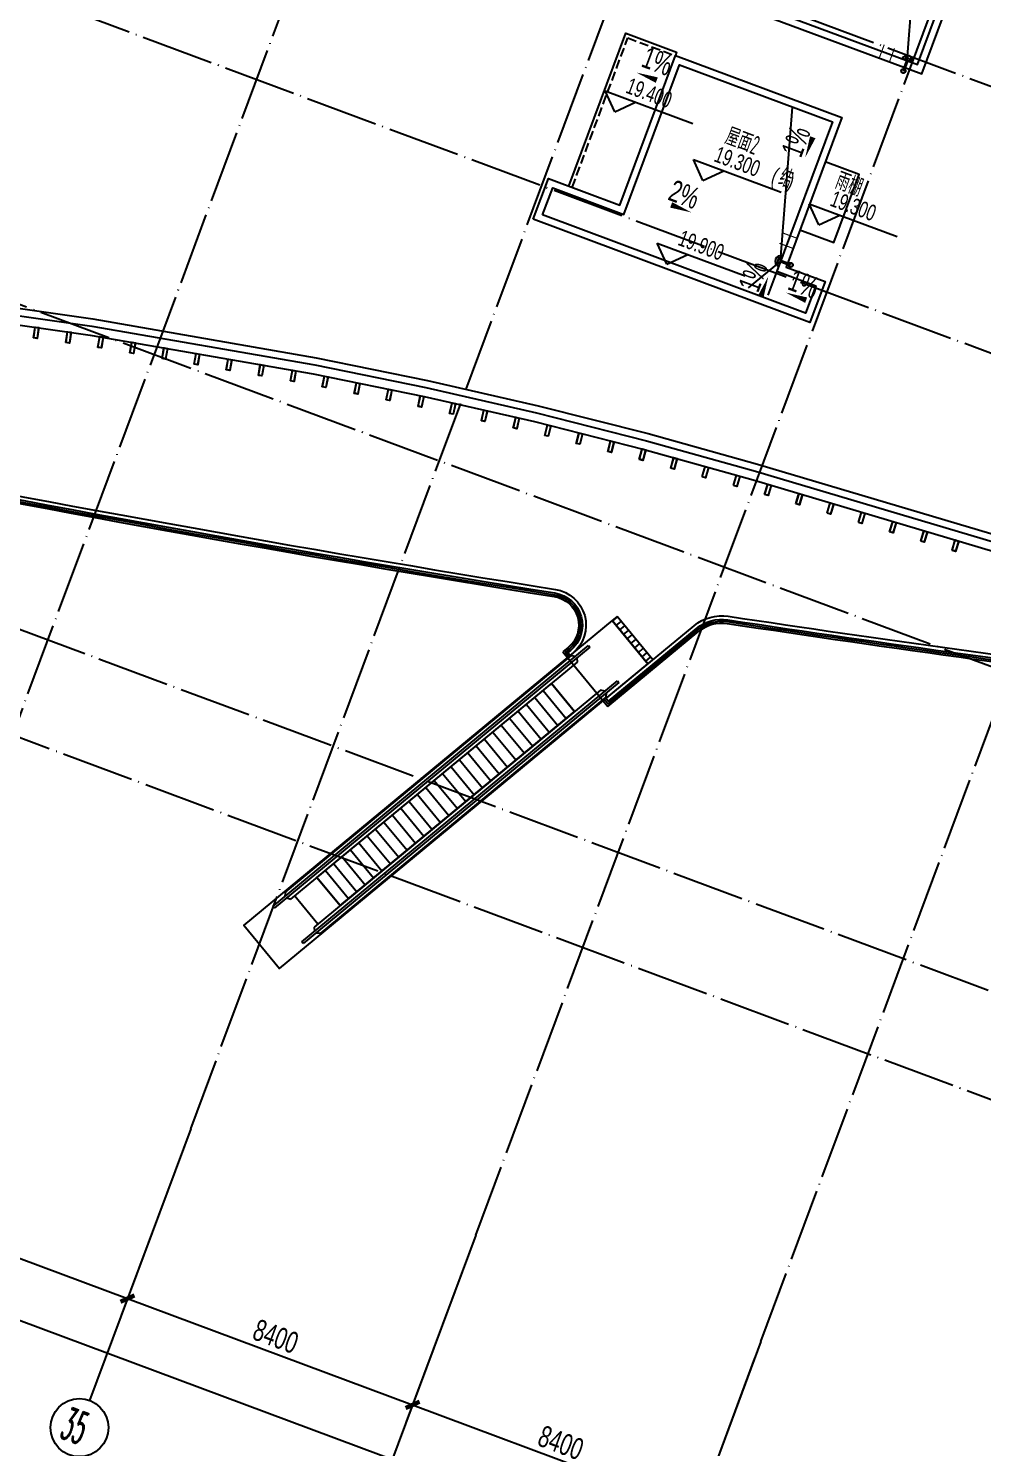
# Model space of a CAD drawing. Header units: millimetres. Extents: x 600121811 to 600690586, y 3472921280 to 3473279938.
# Drawn here: x 600485770 to 600512115, y 3473002563 to 3473041725 of the extents above; entities that cross this region are included whole.
import ezdxf
from ezdxf.enums import TextEntityAlignment as Align

# ---------------------------------------------------------------- set-up
doc = ezdxf.new("R2010")
doc.units = ezdxf.units.MM
doc.header["$LTSCALE"] = 1000
for name, pattern in [('AX-MALL-GIRD-200$0$DOTE', [2.4200000000000004, 2, -0.2, 0.02, -0.2]), ('AX-MALL-WALL-GJ$0$DASH', [0.35, 0.25, -0.1]), ('PX-MALL-PGJ-LG$0$CONTINOUS', [0]), ('PX-MALL-PGJ-LG$0$DASHDOT', [1, 0.5, -0.25, 0, -0.25])]:
    doc.linetypes.add(name, pattern=pattern)
doc.layers.get('0').update_dxf_attribs({"linetype": 'CONTINUOUS'})
for name, color, linetype in [('AX-MALL-DIM-PGJ$0$A-Anno-Dims', 3, 'CONTINUOUS'), ('AX-MALL-DIM-PGJ$0$A-Anno-Note', 241, 'CONTINUOUS'), ('AX-MALL-DIM-PGJ$0$A-Fixt', 81, 'CONTINUOUS'), ('AX-MALL-GIRD-200$0$A-Grid', 222, 'AX-MALL-GIRD-200$0$DOTE'), ('AX-MALL-GIRD-200$0$A-Grid-Iden', 11, 'CONTINUOUS'), ('AX-MALL-GJ-200$0$A-Anno-Note', 241, 'CONTINUOUS'), ('AX-MALL-WALL-GJ$0$A-Anno-Levl', 201, 'CONTINUOUS'), ('AX-MALL-WALL-GJ$0$A-Anno-Note', 241, 'CONTINUOUS'), ('AX-MALL-WALL-GJ$0$A-Detl-Patt', 8, 'CONTINUOUS'), ('AX-MALL-WALL-GJ$0$A-Detl-Thin', 131, 'CONTINUOUS'), ('AX-MALL-WALL-GJ$0$A-SEE', 254, 'CONTINUOUS'), ('AX-MALL-WALL-GJ$0$AE-METL-01', 43, 'CONTINUOUS'), ('AXIS_TEXT', 7, 'CONTINUOUS'), ('PX-MALL-PGJ-LG$0$P-Pipe-Risr', 7, 'CONTINUOUS'), ('PX-MALL-PGJ-LG$0$P-Pipe-Risr-Arch', 6, 'CONTINUOUS'), ('PX-MALL-PGJ-LG$0$P-Pipe-Risr-W100', 6, 'CONTINUOUS'), ('PX-MALL-PGJ-LG$0$P-Pipe-Risr-W50', 6, 'CONTINUOUS'), ('PX-MALL-PGJ-LG$0$P-Stom', 4, 'PX-MALL-PGJ-LG$0$DASHDOT'), ('PX-MALL-PGJ-LG$0$P-Stom-pipe', 4, 'PX-MALL-PGJ-LG$0$CONTINOUS'), ('PX-MALL-PGJ-LG$0$P-Stom-Strn', 120, 'CONTINUOUS'), ('PX-MALL-PGJ-LG$0$P-Stom-Strn-W100', 120, 'CONTINUOUS'), ('PX-MALL-PGJ-LG$0$P-Stom-Strn-W50', 120, 'CONTINUOUS'), ('PX-MALL-PGJ-LG$0$P-Stru', 40, 'CONTINUOUS')]:
    doc.layers.add(name, color=color, linetype=linetype)
doc.layers.add('AX-MALL-WALL-GJ$0$M-AUX-TO-ARCH', color=1, linetype='CONTINUOUS', plot=False)
doc.styles.add('AX-MALL-DIM-PGJ$0$_TCH_DIM', font='zy_en.shx', dxfattribs={"width": 0.7, "bigfont": 'zy_cn.shx'})
doc.styles.add('AX-MALL-GIRD-200$0$_TCH_AXIS', font='ROMAND.shx', dxfattribs={"width": 0.7, "height": 5, "bigfont": 'zy_cn.shx'})
doc.styles.add('AX-MALL-GIRD-200$0$_TCH_DIM_T3', font='zy_en.shx', dxfattribs={"width": 0.7, "bigfont": 'zy_cn.shx'})
doc.styles.add('AX-MALL-WALL-GJ$0$_TCH_DIM', font='zy_en.shx', dxfattribs={"width": 0.7, "bigfont": 'zy_cn.shx'})
doc.styles.add('AX-MALL-WALL-GJ$0$STANDARD', font='GBENOR', dxfattribs={"bigfont": 'GBCBIG'})
doc.styles.add('COMPLEX', font='COMPLEX')
doc.styles.add('PX-MALL-PGJ-LG$0$jzfz', font='jzfz_eng.shx', dxfattribs={"width": 0.6, "bigfont": 'jzfz_cnb.shx'})
doc.dimstyles.new('AX-MALL-GIRD-200$0$_TCH_ARCH&&200', dxfattribs={"dimtxt": 595, "dimasz": 300, "dimexe": 500, "dimexo": 500, "dimgap": 152.5, "dimtad": 1, "dimdec": 0, "dimzin": 0, "dimdsep": 46, "dimtxsty": 'AX-MALL-GIRD-200$0$_TCH_DIM_T3', "dimblk": 'AX-MALL-GIRD-200$0$_ArchTick', "dimcen": 0.09, "dimclrt": 7, "dimazin": 2, "dimtfac": 1, "dimtdec": 0, "dimtix": 1, "dimtmove": 2, "dimatfit": 3, "dimfxl": 500, "dimtolj": 1, "dimtzin": 0, "dimarcsym": 0})

# ---------------------------------------------------------------- blocks, each defined once
blk = doc.blocks.new('_AXISO')
blk.add_circle((0, 0), 0.5)
at = {"layer": 'AXIS_TEXT', "style": 'COMPLEX', "width": 1.041666666666667}
blk.add_attdef('A', text='', height=0.56, dxfattribs=at).set_placement((-0.25, -0.28), (0.25, -0.28), align=Align.FIT)
blk = doc.blocks.new('AX-MALL-GIRD-200$0$_ArchTick')
at = {"color": 0, "linetype": 'ByBlock', "const_width": 0.4}
blk.add_lwpolyline([(-0.5, -0.5), (0.5, 0.5)], dxfattribs=at)
blk = doc.blocks.new('*D160')
at = {"layer": 'AX-MALL-GIRD-200$0$A-Grid-Iden', "color": 0, "lineweight": -2, "transparency": 16777216}
for p, q in [((600228911.2944353, 3473108184.105383), (600226607.2817459, 3473101999.323614)), ((600226781.8281617, 3473102467.867687), (600551951.4150985, 3472981332.655089)), ((600554080.8813719, 3472987048.892785), (600551776.8686827, 3472980864.111016))]:
    blk.add_line(p, q, dxfattribs=at)
at = {"layer": 'AX-MALL-GIRD-200$0$A-Grid-Iden', "color": 0, "lineweight": -2, "transparency": 16777216, "xscale": 300, "yscale": 300, "zscale": 300}
for p, rotation in [((600226781.8281617, 3473102467.867687), 159.5681613089764), ((600551951.4150985, 3472981332.655089), 339.5681613089764)]:
    blk.add_blockref('AX-MALL-GIRD-200$0$_ArchTick', p, dxfattribs=dict(at, rotation=rotation))
at = {"layer": 'AX-MALL-GIRD-200$0$A-Grid-Iden', "color": 7, "transparency": 16777216, "insert": (600389523.7134044, 3473042321.951055), "char_height": 595, "attachment_point": 5, "rotation": 339.5681613087273, "style": 'AX-MALL-GIRD-200$0$_TCH_DIM_T3'}
blk.add_mtext('\\A1;347000', dxfattribs=at)
blk = doc.blocks.new('*D194')
at = {"layer": 'AX-MALL-GIRD-200$0$A-Grid-Iden', "color": 0, "lineweight": -2, "transparency": 16777216}
for p, q in [((600482206.2205137, 3473013824.312975), (600480460.7563549, 3473009138.872241)), ((600490077.760946, 3473010891.933189), (600488332.2967873, 3473006206.492455)), ((600480635.3027707, 3473009607.416315), (600488506.8432031, 3473006675.036529))]:
    blk.add_line(p, q, dxfattribs=at)
at = {"layer": 'AX-MALL-GIRD-200$0$A-Grid-Iden', "color": 0, "lineweight": -2, "transparency": 16777216, "xscale": 300, "yscale": 300, "zscale": 300}
for p, rotation in [((600480635.3027707, 3473009607.416315), 159.5681613086433), ((600488506.8432031, 3473006675.036529), 339.5681613086433)]:
    blk.add_blockref('AX-MALL-GIRD-200$0$_ArchTick', p, dxfattribs=dict(at, rotation=rotation))
at = {"layer": 'AX-MALL-GIRD-200$0$A-Grid-Iden', "color": 7, "transparency": 16777216, "insert": (600484728.1647615, 3473008562.916089), "char_height": 595, "attachment_point": 5, "rotation": 339.56816132992174, "style": 'AX-MALL-GIRD-200$0$_TCH_DIM_T3'}
blk.add_mtext('\\A1;8400', dxfattribs=at)
blk = doc.blocks.new('*D195')
at = {"layer": 'AX-MALL-GIRD-200$0$A-Grid-Iden', "color": 0, "lineweight": -2, "transparency": 16777216}
for p, q in [((600490077.7609459, 3473010891.933189), (600488332.2967874, 3473006206.492455)), ((600497949.3013794, 3473007959.553403), (600496203.8372209, 3473003274.112669)), ((600488506.8432032, 3473006675.036529), (600496378.3836367, 3473003742.656742))]:
    blk.add_line(p, q, dxfattribs=at)
at = {"layer": 'AX-MALL-GIRD-200$0$A-Grid-Iden', "color": 0, "lineweight": -2, "transparency": 16777216, "xscale": 300, "yscale": 300, "zscale": 300}
for p, rotation in [((600488506.8432032, 3473006675.036529), 159.5681613081501), ((600496378.3836367, 3473003742.656742), 339.5681613081501)]:
    blk.add_blockref('AX-MALL-GIRD-200$0$_ArchTick', p, dxfattribs=dict(at, rotation=rotation))
at = {"layer": 'AX-MALL-GIRD-200$0$A-Grid-Iden', "color": 7, "transparency": 16777216, "insert": (600492599.7051941, 3473005630.536302), "char_height": 595, "attachment_point": 5, "rotation": 339.56816132295063, "style": 'AX-MALL-GIRD-200$0$_TCH_DIM_T3'}
blk.add_mtext('\\A1;8400', dxfattribs=at)
blk = doc.blocks.new('*D196')
at = {"layer": 'AX-MALL-GIRD-200$0$A-Grid-Iden', "color": 0, "lineweight": -2, "transparency": 16777216}
for p, q in [((600497949.3013793, 3473007959.553403), (600496203.8372208, 3473003274.112669)), ((600505820.841812, 3473005027.173616), (600504075.3776535, 3473000341.732882)), ((600496378.3836368, 3473003742.656742), (600504249.9240695, 3473000810.276956))]:
    blk.add_line(p, q, dxfattribs=at)
at = {"layer": 'AX-MALL-GIRD-200$0$A-Grid-Iden', "color": 0, "lineweight": -2, "transparency": 16777216, "xscale": 300, "yscale": 300, "zscale": 300}
for p, rotation in [((600496378.3836368, 3473003742.656742), 159.5681613094948), ((600504249.9240695, 3473000810.276956), 339.5681613094948)]:
    blk.add_blockref('AX-MALL-GIRD-200$0$_ArchTick', p, dxfattribs=dict(at, rotation=rotation))
at = {"layer": 'AX-MALL-GIRD-200$0$A-Grid-Iden', "color": 7, "transparency": 16777216, "insert": (600500471.2456275, 3473002698.156515), "char_height": 595, "attachment_point": 5, "rotation": 339.5681613017562, "style": 'AX-MALL-GIRD-200$0$_TCH_DIM_T3'}
blk.add_mtext('\\A1;8400', dxfattribs=at)
blk = doc.blocks.new('*D197')
at = {"layer": 'AX-MALL-GIRD-200$0$A-Grid-Iden', "color": 0, "lineweight": -2, "transparency": 16777216}
for p, q in [((600505820.8418123, 3473005027.173616), (600504075.3776535, 3473000341.732882)), ((600513692.3822457, 3473002094.79383), (600511946.9180869, 3472997409.353096)), ((600504249.9240693, 3473000810.276956), (600512121.4645027, 3472997877.897169))]:
    blk.add_line(p, q, dxfattribs=at)
at = {"layer": 'AX-MALL-GIRD-200$0$A-Grid-Iden', "color": 0, "lineweight": -2, "transparency": 16777216, "xscale": 300, "yscale": 300, "zscale": 300}
for p, rotation in [((600504249.9240693, 3473000810.276956), 159.5681613081501), ((600512121.4645027, 3472997877.897169), 339.5681613081501)]:
    blk.add_blockref('AX-MALL-GIRD-200$0$_ArchTick', p, dxfattribs=dict(at, rotation=rotation))
at = {"layer": 'AX-MALL-GIRD-200$0$A-Grid-Iden', "color": 7, "transparency": 16777216, "insert": (600508342.7860603, 3472999765.776729), "char_height": 595, "attachment_point": 5, "rotation": 339.56816132295063, "style": 'AX-MALL-GIRD-200$0$_TCH_DIM_T3'}
blk.add_mtext('\\A1;8400', dxfattribs=at)
blk = doc.blocks.new('AX-MALL-WALL-GJ$0$A$C5469763B')
at = {"layer": 'AX-MALL-WALL-GJ$0$A-Detl-Patt'}
h = blk.add_hatch(dxfattribs=at)
h.set_pattern_fill('ANSI31', color=256, scale=50.00000000000008, angle=-19.70285570315568)
h.set_pattern_definition([(4.86530560604644, (4748.77899312973, 145308.4468045235), (-6.732078638453352, 79.0889988696638), [])])
h.paths.add_polyline_path([(-62204.94277524948, 8883.642754554749), (-62292.44280576706, 8732.088317394257), (-60950.10355758667, 7957.088098049164), (-60862.60352981091, 8108.642538070679)])
for p, q in [((-62292.44275867939, 8732.08831357956), (-68890.44462118472, -2695.981839441735)), ((-60950.10350912021, 7957.088094809987), (-62292.44275867939, 8732.08831357956)), ((-68318.60152581234, -1935.520852161687), (-62665.10002992363, 7856.627293836929)), ((-67548.10537162554, -3470.982058211307), (-60950.10350912021, 7957.088094809987)), ((-62665.10002992363, 7856.627293836929), (-62613.13851058586, 7826.62728536843)), ((-62613.13851058586, 7826.62728536843), (-68266.64000647457, -1965.520860630187)), ((-63265.64809942245, 7446.447736263275), (-61576.89872086048, 6471.447465896606)), ((-63007.57828329303, 7435.437733224322), (-62890.10009343737, 7466.915898803617)), ((-68125.07962787789, -1428.331267272715), (-63007.57828329303, 7435.437733224322)), ((-67919.52842578544, -1562.306137372847), (-62788.77707746033, 7324.412534165042)), ((-67227.40961971908, -2565.521030000178), (-61573.90812383037, 7226.627115998439)), ((-61521.94660449259, 7196.627107529939), (-67175.44810038131, -2595.521038468677)), ((-62855.15209619689, 7209.447672630215), (-61987.39472325605, 6708.447531206272)), ((-62788.77707746033, 7324.412534165042), (-62838.1385740996, 7436.915890335118)), ((-61573.90812383037, 7226.627115998439), (-61521.94660449259, 7196.627107529939)), ((-61921.01970451949, 6823.412392741099), (-67051.7710528446, -2063.30627879679)), ((-61715.46850242704, 6689.437522640967), (-66832.96984701187, -2174.331477856071)), ((-61798.90818734411, 6836.915720965127), (-61921.01970451949, 6823.412392741099)), ((-61746.94666800633, 6806.915712496628), (-61715.46850242704, 6689.437522640967)), ((-67454.15334441785, -756.2531552481462), (-63254.15215882791, 6518.359552040341)), ((-63254.15215882791, 6518.359552040341), (-62386.39478588707, 6017.359410616398)), ((-62386.39478588708, 6017.359410616398), (-63254.15215882791, 6518.359552040341)), ((-66586.395971477, -1257.253296672088), (-62386.39478588707, 6017.359410616398)), ((-63554.15224351291, 5998.744358662591), (-62686.39487057206, 5497.744217238649)), ((-63404.15220117041, 6258.551955351466), (-62536.39482822956, 5757.551813927524)), ((-63704.15228585541, 5738.936761973717), (-62836.39491291456, 5237.936620549774)), ((-64004.1523705404, 5219.321568595968), (-63136.39499759956, 4718.321427172025)), ((-63854.1523281979, 5479.129165284842), (-62986.39495525706, 4978.1290238609)), ((-64304.1524552254, 4699.706375218219), (-63436.39508228455, 4198.706233794277)), ((-64154.1524128829, 4959.513971907093), (-63286.39503994205, 4458.513830483151)), ((-64454.15249756789, 4439.898778529345), (-63586.39512462704, 3938.898637105402)), ((-64754.15258225289, 3920.283585151596), (-63886.39520931205, 3419.283443727653)), ((-64604.15253991039, 4180.09118184047), (-63736.39516696955, 3679.091040416528)), ((-64904.15262459539, 3660.475988462721), (-64036.39525165454, 3159.475847038779)), ((-65204.15270928038, 3140.860795084972), (-64336.39533633953, 2639.86065366103)), ((-65054.15266693789, 3400.668391773846), (-64186.39529399704, 2899.668250349904)), ((-65354.15275162288, 2881.053198396097), (-64486.39537868203, 2380.053056972155)), ((-65654.15283630788, 2361.438005018348), (-64786.39546336703, 1860.437863594406)), ((-65504.15279396538, 2621.245601707223), (-64636.39542102453, 2120.24546028328)), ((-65804.15287865038, 2101.630408329474), (-64936.39550570953, 1600.630266905531)), ((-66104.15296333536, 1582.015214951725), (-65236.39559039452, 1081.015073527782)), ((-65954.15292099287, 1841.822811640599), (-65086.39554805202, 1340.822670216657)), ((-66254.15300567787, 1322.20761826285), (-65386.39563273702, 821.2074768389077)), ((-66554.15309036286, 802.5924248851009), (-65686.39571742201, 301.5922834611586)), ((-66404.15304802037, 1062.400021573975), (-65536.39567507952, 561.3998801500331)), ((-66704.15313270537, 542.7848281962265), (-65836.39575976452, 41.7846867722842)), ((-67004.15321739035, 23.16963481847733), (-66136.39584444951, -477.830506605465)), ((-66854.15317504786, 282.9772315073519), (-65986.39580210701, -218.0229099165904)), ((-67154.15325973285, -236.6379618703971), (-66286.395886792, -737.6381032943394)), ((-67454.15334441785, -756.2531552481462), (-66586.395971477, -1257.253296672088)), ((-66586.39597147702, -1257.253296672088), (-67454.15334441785, -756.2531552481461)), ((-67304.15330207536, -496.4455585592717), (-66436.39592913451, -997.4456999832139)), ((-68093.6014622986, -1545.809457128375), (-68125.07962787789, -1428.331267272715)), ((-68041.63994296081, -1575.809465596875), (-67919.52842578544, -1562.306137372847)), ((-67853.15340704889, -1447.34127583802), (-66985.39603410804, -1948.341417261962)), ((-68266.64000647457, -1965.520860630187), (-68318.60152581234, -1935.520852161687)), ((-67051.7710528446, -2063.30627879679), (-67002.40955620533, -2175.809634966866)), ((-66832.96984701187, -2174.331477856071), (-66950.44803686754, -2205.809643435366)), ((-68890.44462118472, -2695.981839441735), (-67548.10537162554, -3470.982058211307)), ((-67175.44810038131, -2595.521038468677), (-67227.40961971908, -2565.521030000178))]:
    blk.add_line(p, q, dxfattribs=at)
for points in [[(-61576.89872014523, 6471.447464942932), (-59949.77473568916, 9289.707812786102, -0.2131644378399357), (-59289.38510155678, 9768.336285591125, 0.0127243969494928), (-32484.59057116508, 16116.94379711151, 0.0127243969494928)], [(-61750.10378503799, 6571.447493076324), (-60122.97980034351, 9389.707840442657, -0.2131644378245327), (-59330.51223957539, 9964.062007904053, 0.01177926638186924), (-34514.2330852747, 15792.18654298782, 0.01177926638186924)], [(-61725.1037749052, 6614.748757839203), (-61595.19997930527, 6539.748738765717), (-59993.07600188255, 9314.70781993866, -0.2131644378286232), (-59299.66688609123, 9817.267716407776, 0.012491569791403), (-32984.71597123146, 16036.92017269135, 0.012491569791403)], [(-61700.10376834869, 6658.050023555756), (-61613.50123810768, 6608.050011634827), (-60036.37726759911, 9339.707827091217, -0.2131644377706979), (-59309.94867086411, 9866.199147224426, 0.01225648355240172), (-33489.60365891457, 15956.13454675674, 0.01225648355240172)], [(-236483.8742847443, 2425.960041999817, 0.05599228626281021), (-115679.2060182095, 1194.402381896973, -0.09148726833290449), (-108806.3781760931, 637.9364604949951, 0.1991648152128992), (-91862.71665036678, 2851.869998931885, -0.09148699082754612), (-85363.63091623783, 5155.568542957306, 0.01000214543664224), (-64059.84682559967, 8992.312588691711, -0.6454166344237433), (-62996.92602527142, 7511.887962818146), (-63092.4430347681, 7346.447710037231)], [(-236398.4957420826, 2314.74587726593, 0.05594674278253093), (-115669.0561770201, 1094.918811321259, -0.09148726833211425), (-108832.4007931948, 541.3816900253296, 0.1991648152134248), (-91812.758720994, 2765.243183135986, -0.09148699082857335), (-85347.87870132923, 5056.816998958588, 0.01000214543663992), (-64040.15728223324, 8894.27013874054, -0.6454166343209732), (-63083.52855694294, 7561.887977600098), (-63129.04555332661, 7483.050255775452), (-63042.44302022457, 7433.050241947174)], [(-236355.3496670723, 2259.089627742767, 0.05592376458544463), (-115663.9812562466, 1045.177025794983, -0.09148726833555602), (-108845.4121018648, 493.1043066978455, 0.1991648152132261), (-91787.77975666523, 2721.929774284363, -0.09148699082943501), (-85340.0025933981, 5007.441224098206, 0.01000214543660184), (-64030.31251096725, 8845.248915195465, -0.6454166343952017), (-63126.82982313633, 7586.887984752655), (-63197.34682679176, 7464.748996257782), (-63067.44302713871, 7389.748975276947)], [(-236312.2030029297, 2203.437881469727, 0.05590079067511198), (-115658.9063354731, 995.4352412223816, -0.09148726833329691), (-108858.4234073162, 444.8269205093384, 0.1991648152134626), (-91762.80079090595, 2678.616365909576, -0.0914869908275218), (-85332.126486063, 4958.065454006195, 0.0100021454366463), (-64020.46773922443, 8796.22769021988, -0.6454166340400946), (-63170.1310890913, 7611.887990951538), (-63265.64809942245, 7446.447736263275)]]:
    blk.add_lwpolyline(points, format="xyb", dxfattribs=at)
for points in [[(-62292.44277119637, 8732.088292121887), (-68890.4446066618, -2695.981851100922), (-67548.10535407066, -3470.982070922852), (-60950.10351932049, 7957.088075637817)], [(-62204.94277524948, 8883.642754554749), (-62292.44280576706, 8732.088317394257), (-60950.10355758667, 7957.088098049164), (-60862.60352981091, 8108.642538070679)], [(-62204.94277596474, 8883.642756462097), (-62292.44280636311, 8732.088317394257), (-60950.103556633, 7957.088096618652), (-60862.603531003, 8108.642536640167)]]:
    blk.add_lwpolyline(points, close=True, dxfattribs=at)
blk = doc.blocks.new('AX-MALL-WALL-GJ$0$A$C3841687A')
at = {"layer": 'AX-MALL-WALL-GJ$0$A-Detl-Patt'}
for points in [[(-90922.68809175491, 8656.514873981476), (-84749.25213754177, 10193.04895591736), (-78633.14491033554, 11528.53724813461), (-72478.83936798573, 12673.82399988174), (-69381.8800432682, 13160.21178102493), (-66275.38693487644, 13575.29976797104), (-63159.66572713852, 13913.74117469788), (-60038.41855347157, 14181.11925411224), (-51306.2514308691, 14767.57679891586), (-51326.35432314873, 15066.90249872208), (-41364.34261012077, 15735.95714092255)], [(-90831.28237378597, 8473.163484573364), (-84703.75707137585, 9998.270660877228), (-78593.50704050064, 11332.47999811172), (-72445.02206075191, 12476.68357133865), (-69353.11687505245, 12962.27758264542), (-66251.34019219875, 13376.73536300659), (-63140.32924425602, 13714.66512441635), (-60023.18116116524, 13981.69205904007), (-51093.29903745651, 14581.42826223373), (-51113.40192961693, 14880.75396108627), (-41350.94068205357, 15536.40667438507)]]:
    blk.add_lwpolyline(points, dxfattribs=at)
blk = doc.blocks.new('AX-MALL-WALL-GJ$0$gerthrthrth')
at = {"layer": 'AX-MALL-WALL-GJ$0$A-SEE'}
for points in [[(-99.99999952316284, 300), (-99.99999952316284, 0), (0, 4.76837158203125e-07), (1.430511474609375e-06, 299.9999995231628)], [(-96.99999952316284, 296.9999995231628), (-96.99999952316284, 3), (-2.999999523162842, 3.000000476837158), (-2.999998569488525, 296.9999990463257)]]:
    blk.add_lwpolyline(points, close=True, dxfattribs=at)
blk = doc.blocks.new('AX-MALL-WALL-GJ$0$fgegrhrthr')
at = {"layer": 'AX-MALL-WALL-GJ$0$A-SEE'}
blk.add_lwpolyline([(356855.6165978909, 54711.33115577698), (356434.7921134233, 54084.49201059341, 0.6863292788885585), (356970.6818922758, 53320.6020154953), (363180.2821545601, 54866.13719367981), (369283.2107138634, 56198.7478427887), (375424.4199653864, 57341.59743976593), (378510.0074847937, 57826.1992430687), (381605.8886506557, 58239.86926317215), (384711.0117509365, 58577.15946865082), (387823.0359618664, 58843.74746847153), (406514.8576767445, 60099.12797260284)], format="xyb", dxfattribs=at)
at = {"layer": 'AX-MALL-WALL-GJ$0$AE-METL-01'}
for p, xscale, rotation in [((392834.7207938433, 59180.33520746231), -1.000000000000002, 183.7264422941556), ((393732.6978883743, 59240.64388561249), -1.000000000000002, 183.7264422941556), ((387447.3865879774, 58811.56789636612), -1, 184.7804178386734), ((388344.835316658, 58878.79182291031), -1.000000000000002, 183.7264422941556), ((389242.8124119043, 58939.10050344467), -1.000000000000002, 183.7264422941556), ((390140.7895066738, 58999.40918016434), -1.000000000000002, 183.7264422941556), ((391038.7666049004, 59059.71785736084), -1.000000000000002, 183.7264422941556), ((391936.7436970472, 59120.02653264999), -1.000000000000002, 183.7264422941556), ((382967.663233757, 58387.79036712646), -0.9999999999999969, 186.0835714122773), ((383862.4001551867, 58484.98006916046), -0.9999999999999969, 186.0835714122773), ((384757.2390954494, 58581.11948108673), -1, 184.7804178386734), ((385653.9549263716, 58657.93561649323), -1, 184.7804178386734), ((386550.6707571745, 58734.75175619125), -1, 184.7804178386734), ((380287.3918064833, 58063.69240522385), -1.000000000000002, 187.4949447941692), ((381179.4634399414, 58182.89055252075), -1.000000000000002, 187.4949447941692), ((382072.926309824, 58290.60066318512), -0.9999999999999969, 186.0835714122773), ((377614.1694209576, 57685.50488758087), -1, 188.8097778238095), ((378503.2710379362, 57825.14126157761), -1, 188.8097778238095), ((379395.3201694489, 57944.49426174164), -1.000000000000002, 187.4949447941692), ((374949.1700694561, 57253.15571403503), -1.000000000000001, 190.4260738364997), ((375835.9661890268, 57406.23214673996), -1, 188.8097778238095), ((376725.0678057671, 57545.86851978302), -1, 188.8097778238095), ((373179.5514777899, 56923.83817720413), -1.000000000000001, 190.4260738364997), ((374064.3607728481, 57088.49694538116), -1.000000000000001, 190.4260738364997), ((370525.1235897541, 56429.86187791824), -1.000000000000001, 190.4260738364997), ((371409.9328843355, 56594.5206413269), -1.000000000000001, 190.4260738364997), ((372294.7421802282, 56759.17941188812), -1.000000000000001, 190.4260738364997), ((368758.8013389111, 56084.23994255066), -1, 192.2017316883623), ((369640.3142932653, 56265.20311069489), -1.000000000000001, 190.4260738364997), ((367879.5190498829, 55892.2434463501), -1, 192.2017316883623)]:
    blk.add_blockref('AX-MALL-WALL-GJ$0$gerthrthrth', p, dxfattribs=dict(at, xscale=xscale, rotation=rotation))
blk = doc.blocks.new('PX-MALL-PGJ-LG$0$A$C48A01704')
at = {"layer": 'PX-MALL-PGJ-LG$0$P-Stom-Strn-W100', "ltscale": 0.7}
for p, q in [((-127.5497024716969, 73.83302595079476), (0, 73.83302595079476)), ((0, 150), (0, -150)), ((-127.5497024716969, -73.83302595079658), (0, -73.83302595079658))]:
    blk.add_line(p, q, dxfattribs=at)
blk.add_arc((3.056681682595809, -1.818989403545856e-12), 150.0311411104683, 91.16740482469793, 268.8325951753021, dxfattribs=at)
blk = doc.blocks.new('PX-MALL-PGJ-LG$0$A$C00A74F81')
at = {"layer": 'PX-MALL-PGJ-LG$0$P-Stom-Strn-W50', "ltscale": 0.7}
for p, q in [((-70.1523363594315, 40.60816427293685), (0, 40.60816427293685)), ((0, 82.5), (0, -82.5)), ((-70.1523363594315, -40.60816427293776), (0, -40.60816427293776))]:
    blk.add_line(p, q, dxfattribs=at)
blk.add_arc((1.681174925426603, -9.094947017729282e-13), 82.51712761075758, 91.16740482469793, 268.8325951753021, dxfattribs=at)
blk = doc.blocks.new('PX-MALL-PGJ-LG$0$P-Stom-Ysd-Cp')
at = {"layer": 'PX-MALL-PGJ-LG$0$P-Stom-Strn-W100', "ltscale": 0.7}
blk.add_blockref('PX-MALL-PGJ-LG$0$A$C48A01704', (0, 0), dxfattribs=at)
at = {"layer": 'PX-MALL-PGJ-LG$0$P-Stom-Strn-W50'}
blk.add_blockref('PX-MALL-PGJ-LG$0$A$C00A74F81', (0, 0), dxfattribs=at)
blk = doc.blocks.new('PX-MALL-PGJ-LG$0$P-Risr')
at = {"layer": 'PX-MALL-PGJ-LG$0$P-Pipe-Risr-W50'}
h = blk.add_hatch(color=0, dxfattribs=at)
edge = h.paths.add_edge_path()
edge.add_ellipse((0, 0), major_axis=(47.05795628796547, 47.05795628796547), ratio=0.9999999999999695, start_angle=225.0000000000009, end_angle=405.0000000000009, ccw=False)
edge.add_ellipse((0, 0), major_axis=(47.05795628796764, 47.05795628796764), ratio=0.9999999999998785, start_angle=133.9675974886221, end_angle=225.0000000000035, ccw=False)
edge.add_line((-66.53919663240958, 1.199087783927098), (-54.4367953546693, 1.199087783927098))
edge.add_ellipse((0, 0), major_axis=(-38.50196423560672, 38.50196423560672), ratio=0.9999999999999859, start_angle=43.73814098242129, end_angle=134.9999999999996)
edge.add_ellipse((0, 0), major_axis=(38.50196423561096, 38.50196423561096), ratio=0.9999999999998216, start_angle=225.0000000000051, end_angle=405.0000000000051)
edge.add_ellipse((0, 0), major_axis=(38.50196423560679, 38.50196423560679), ratio=0.9999999999999831, start_angle=45.00000000000048, end_angle=133.7381409824204)
edge.add_line((-54.43679535467527, 1.199087783927098), (-66.53919663241555, 1.199087783927098))
edge.add_ellipse((0, 0), major_axis=(-47.05795628796762, 47.05795628796762), ratio=0.9999999999998742, start_angle=-45.00000000000358, end_angle=43.967597488629224, ccw=False)
at = {"layer": 'PX-MALL-PGJ-LG$0$P-Pipe-Risr-Arch', "ltscale": 0.7}
blk.add_circle((0, 0), 59.29000000000001, dxfattribs=at)
at = {"layer": 'PX-MALL-PGJ-LG$0$P-Pipe-Risr-W100', "color": 0, "const_width": 15}
blk.add_lwpolyline([(-75, 0, 1), (75, 0, 1)], format="xyb", close=True, dxfattribs=at)
at = {"layer": 'PX-MALL-PGJ-LG$0$P-Pipe-Risr-W50'}
blk.add_circle((0, 0), 54.45000000000001, dxfattribs=at)
at = {"layer": 'PX-MALL-PGJ-LG$0$P-Pipe-Risr', "style": 'PX-MALL-PGJ-LG$0$jzfz', "width": 0.6, "flags": 1}
for tag, p in [('SYS-MARK', (0.3310501334344735, -45.65933377496549)), ('RANGE', (0.3337570973526454, -45.67887874227017))]:
    blk.add_attdef(tag, text='', height=0.015625, dxfattribs=at).set_placement(p, align=Align.MIDDLE)
blk = doc.blocks.new('PX-MALL-PGJ-LG$0$fstg')
at = {"layer": 'PX-MALL-PGJ-LG$0$P-Stru', "ltscale": 0.7, "const_width": 30}
for points in [[(-199.9999999999418, 150.0000000002328), (200.0000000000582, 150)], [(5.820766091346741e-11, 150.0000000001164), (5.820766091346741e-11, 286.5484393091174)], [(200.0000000000582, -149.9999999998836), (-199.9999999999418, -149.9999999997672)], [(5.820766091346741e-11, -150.0000000001164), (5.820766091346741e-11, -286.5484393091174)]]:
    blk.add_lwpolyline(points, dxfattribs=at)
blk = doc.blocks.new('PX-MALL-PGJ-LG')
at = {"layer": 'PX-MALL-PGJ-LG$0$P-Stom', "const_width": 89.99999999999999}
for points in [[(600510032.4900389, 3473040829.47635), (600509927.7621899, 3473040548.349906)], [(600506534.7652783, 3473035302.814447), (600506815.8917217, 3473035198.086598)]]:
    blk.add_lwpolyline(points, dxfattribs=at)
at = {"layer": 'PX-MALL-PGJ-LG$0$P-Stom-pipe', "ltscale": 0.7}
for p, rotation in [((600509927.7621899, 3473040548.349906), 159.5681613228344), ((600506815.8917217, 3473035198.086598), 249.5681612841807)]:
    blk.add_blockref('PX-MALL-PGJ-LG$0$P-Risr', p, dxfattribs=dict(at, rotation=rotation))
at = {"layer": 'PX-MALL-PGJ-LG$0$P-Stom-Strn'}
for p, rotation in [((600510032.4900389, 3473040829.47635), 249.5681613228347), ((600506534.7652783, 3473035302.814447), 339.5681612841809)]:
    blk.add_blockref('PX-MALL-PGJ-LG$0$P-Stom-Ysd-Cp', p, dxfattribs=dict(at, rotation=rotation))
at = {"layer": 'PX-MALL-PGJ-LG$0$P-Stru'}
for p, rotation in [((600509470.2371507, 3473041038.932049), 249.5681612166072), ((600506744.2209784, 3473035865.067335), 339.5681611779535)]:
    blk.add_blockref('PX-MALL-PGJ-LG$0$fstg', p, dxfattribs=dict(at, rotation=rotation))
blk = doc.blocks.new('AX-MALL-DIM-PGJ')
at = {"layer": 'AX-MALL-DIM-PGJ$0$A-Anno-Dims'}
for points in [[(600503247.86416, 3473040249.281727, 0, 0, 0), (600502556.7192777, 3473040506.753476, 0, 160, 0), (600503118.972166, 3473040297.297777, 0, 0, 0)], [(600507400.8592391, 3473038654.759964, 0, 0, 0), (600507216.1029271, 3473038158.808931, 0, 160, 0), (600507425.5586257, 3473038721.061819, 0, 0, 0)], [(600503351.6525809, 3473036915.562033, 0, 0, 0), (600504078.7652581, 3473036644.691224, 0, 160, 0), (600503516.5123701, 3473036854.146924, 0, 0, 0)], [(600506051.027675, 3473034486.629794, 0, 0, 0), (600506200.1018151, 3473034886.797304, 0, 160, 0), (600505990.6461155, 3473034324.544416, 0, 0, 0)], [(600507277.1035856, 3473034212.600511, 0, 0, 0), (600506680.8443582, 3473034434.724569, 0, 160, 0), (600507243.0972464, 3473034225.26887, 0, 0, 0)]]:
    blk.add_lwpolyline(points, format="xyseb", dxfattribs=at)
at = {"layer": 'AX-MALL-DIM-PGJ$0$A-Fixt'}
for p, q in [((600510031.422973, 3473040826.611969), (600510438.5468811, 3473046120.59916)), ((600506534.7652781, 3473035302.814447), (600506866.1551435, 3473039554.617421)), ((600506534.7652777, 3473035302.814446), (600505638.8338065, 3473034569.43974)), ((600506430.0374278, 3473035021.688004), (600506185.6724449, 3473034365.726301))]:
    blk.add_line(p, q, dxfattribs=at)
at = {"layer": 'AX-MALL-DIM-PGJ$0$A-Anno-Note', "style": 'AX-MALL-DIM-PGJ$0$_TCH_DIM', "width": 0.7}
for s, rotation, p in [('1%', 339.5681613497061, (600502656.2252169, 3473040683.325115)), ('1%', 69.5681613450605, (600507096.9760933, 3473038125.773753)), ('2%', 339.5681612645135, (600503397.0270619, 3473037005.478968)), ('1%', 69.56816125191422, (600505914.0597544, 3473034405.702855)), ('1%', 339.5681613505478, (600506697.9632773, 3473034535.16753))]:
    blk.add_text(s, height=595, rotation=rotation, dxfattribs=at).set_placement(p)
blk = doc.blocks.new('AX-MALL-GIRD-200')
at = {"layer": 'AX-MALL-GIRD-200$0$A-Grid'}
for p, q in [((600223757.4145118, 3473147635.412487), (600581653.41861, 3473014308.649205)), ((600221348.6739725, 3473141169.504273), (600579244.6780716, 3473007842.740992)), ((600218521.0220362, 3473133579.090285), (600576417.0261351, 3473000252.327003)), ((600215588.64225, 3473125707.549852), (600573484.6463486, 3472992380.78657)), ((600214611.1823212, 3473123083.703041), (600572507.1864198, 3472989756.939759)), ((600482380.7669296, 3473014292.857049), (600521110.3058789, 3473118256.584131)), ((600490252.3073626, 3473011360.477263), (600528981.8463113, 3473115324.204344)), ((600498123.847796, 3473008428.097477), (600536853.3867447, 3473112391.824558)), ((600505995.3882287, 3473005495.717691), (600544724.9271781, 3473109459.444773))]:
    blk.add_line(p, q, dxfattribs=at)
at = {"layer": 'AX-MALL-GIRD-200$0$A-Grid-Iden'}
for p, q in [((600490252.3073621, 3473011360.477263), (600487459.5647086, 3473003863.772089)), ((600498123.8477954, 3473008428.097476), (600495331.1051419, 3473000931.392302)), ((600505995.3882284, 3473005495.71769), (600503202.6455749, 3472997999.012516))]:
    blk.add_line(p, q, dxfattribs=at)
ref = blk.add_blockref('_AXISO', (600487180.2904432, 3473003114.101571), dxfattribs=dict(at, xscale=1600, yscale=1600, zscale=1600))
ref.add_attrib('A', '35', dxfattribs={"height": 905.0966799187808, "rotation": 339.5681613156389, "style": 'AX-MALL-GIRD-200$0$_TCH_AXIS', "width": 0.5249999999688261}).set_placement((600486598.2313764, 3473002848.005267), (600487191.9401357, 3473002626.831333), align=Align.FIT)
for base, p1, p2, angle, picture, middle, turn in [((600551951.4150985, 3472981332.655089), (600229085.8408508, 3473108652.649456), (600554255.4277877, 3472987517.436858), 339.5681613089764, '*D160', (600389523.7134044, 3473042321.951055), 339.5681613087274), ((600488506.8432031, 3473006675.036529), (600482380.7669294, 3473014292.857049), (600490252.3073617, 3473011360.477262), 339.56816130254754, '*D194', (600484728.1647615, 3473008562.916089), 339.5681613299217), ((600496378.3836367, 3473003742.656742), (600490252.3073618, 3473011360.477262), (600498123.8477952, 3473008428.097476), 339.56816131119797, '*D195', (600492599.7051941, 3473005630.536302), 339.5681613229506), ((600504249.9240695, 3473000810.276956), (600498123.8477951, 3473008428.097476), (600505995.3882278, 3473005495.71769), 339.5681613094948, '*D196', (600500471.2456275, 3473002698.156515), 339.5681613017562), ((600512121.4645027, 3472997877.897169), (600505995.3882279, 3473005495.71769), (600513866.9286613, 3473002563.337903), 339.56816130510225, '*D197', (600508342.7860603, 3472999765.776729), 339.5681613229506)]:
    dim = blk.add_linear_dim(base=base, p1=p1, p2=p2, angle=angle, dimstyle='AX-MALL-GIRD-200$0$_TCH_ARCH&&200', override={"dimgap": 0}, dxfattribs=at)
    dim.commit()
    dim.dimension.update_dxf_attribs({"geometry": picture, "text_midpoint": middle, "dimtype": 129, "text_rotation": turn})
blk = doc.blocks.new('AX-MALL-WALL-GJ')
at = {"layer": 'AX-MALL-WALL-GJ$0$A-Anno-Levl'}
for p, q in [((600501956.6866715, 3473039421.045315), (600501692.0887802, 3473039999.826756)), ((600501692.0887802, 3473039999.826756), (600504115.9414375, 3473039096.870515)), ((600501956.6866715, 3473039421.045315), (600502535.468112, 3473039685.643206)), ((600504392.9690433, 3473037529.584941), (600504128.3711522, 3473038108.366382)), ((600504128.3711522, 3473038108.366382), (600506552.2238097, 3473037205.410141)), ((600504392.9690433, 3473037529.584941), (600504971.750484, 3473037794.182833)), ((600507593.2077734, 3473036304.29275), (600507328.6098821, 3473036883.07419)), ((600507328.6098821, 3473036883.07419), (600509752.4625394, 3473035980.117949)), ((600507593.2077734, 3473036304.29275), (600508171.9892142, 3473036568.890641)), ((600503395.7934875, 3473035219.24684), (600503131.1955962, 3473035798.02828)), ((600503131.1955962, 3473035798.02828), (600505555.0482535, 3473034895.07204)), ((600503395.7934875, 3473035219.24684), (600503974.5749283, 3473035483.844731))]:
    blk.add_line(p, q, dxfattribs=at)
at = {"layer": 'AX-MALL-WALL-GJ$0$A-Detl-Patt', "linetype": 'AX-MALL-WALL-GJ$0$DASH'}
blk.add_lwpolyline([(600500783.6182963, 3473037338.571905), (600502319.6267596, 3473041461.759749), (600503631.5501648, 3473040973.029784)], dxfattribs=at)
at = {"layer": 'AX-MALL-WALL-GJ$0$A-Detl-Thin'}
for points in [[(600503826.2824444, 3473042928.043695), (600510432.7538834, 3473040466.93923), (600512352.7644576, 3473045620.924037), (600505746.2930187, 3473048082.028502)], [(600504083.51864, 3473043045.642758), (600510315.1548203, 3473040724.175426), (600512095.5282619, 3473045503.324975), (600505863.8920817, 3473047824.792306)], [(600499708.7451737, 3473036458.431126), (600500127.656571, 3473037582.936896), (600502095.541702, 3473036849.841942), (600503631.5501653, 3473040973.029786), (600508223.2820815, 3473039262.474906), (600506687.2736236, 3473035139.287067), (600507764.9249843, 3473034737.830312), (600507346.0135863, 3473033613.324536)], [(600499965.9813695, 3473036576.030189), (600500245.255634, 3473037325.700701), (600502213.1407647, 3473036592.605746), (600503749.149228, 3473040715.793591), (600507966.0458858, 3473039144.875844), (600506430.0374279, 3473035021.688004), (600507507.6887888, 3473034620.231249), (600507228.4145231, 3473033870.560731)]]:
    blk.add_lwpolyline(points, close=True, dxfattribs=at)
for points in [[(600500689.9094816, 3473037373.481188), (600502260.8272283, 3473041590.377847), (600503666.459448, 3473041066.738599), (600503631.5501646, 3473040973.029784)], [(600507071.2757262, 3473036170.084034), (600508008.3638723, 3473035820.991199), (600508706.5495399, 3473037695.16749), (600507769.4613943, 3473038044.260326)]]:
    blk.add_lwpolyline(points, dxfattribs=at)
at = {"layer": 'AX-MALL-WALL-GJ$0$A-Anno-Note', "rotation": 339.5681613098035}
blk.add_blockref('AX-MALL-WALL-GJ$0$A$C3841687A', (600557212.3033234, 3472995454.732511), dxfattribs=at)
at = {"layer": 'AX-MALL-WALL-GJ$0$A-Detl-Thin', "color": 0, "rotation": 339.5681613098035}
blk.add_blockref('AX-MALL-WALL-GJ$0$fgegrhrthr', (600121810.7232081, 3473109514.681513), dxfattribs=at)
at = {"layer": 'AX-MALL-WALL-GJ$0$A-SEE'}
blk.add_blockref('AX-MALL-GIRD-200', (0, 0), dxfattribs=at)
at = {"layer": 'AX-MALL-WALL-GJ$0$M-AUX-TO-ARCH', "rotation": 339.5681613092246}
blk.add_blockref('AX-MALL-WALL-GJ$0$A$C5469763B', (600557212.3033231, 3472995454.732511), dxfattribs=at)
at = {"layer": 'AX-MALL-WALL-GJ$0$A-Anno-Note'}
for s, height, rotation, style, width, p in [('19.400', 446.25, 339.5681612504137, 'AX-MALL-WALL-GJ$0$_TCH_DIM', 0.7, (600502233.5868912, 3473039958.333211)), ('2', 525, 339.568161309756, 'AX-MALL-WALL-GJ$0$STANDARD', 0.6, (600505653.3711689, 3473038291.217211)), ('19.300', 446.25, 339.5681612504137, 'AX-MALL-WALL-GJ$0$_TCH_DIM', 0.7, (600504669.8692634, 3473038066.872837)), ('(', 446.25, 339.5681612504137, 'AX-MALL-WALL-GJ$0$_TCH_DIM', 0.7, (600506246.5200697, 3473037479.524146)), ('结', 506.3829787234042, 339.5681612504137, 'AX-MALL-WALL-GJ$0$_TCH_DIM', 0.7, (600506441.6686763, 3473037406.825564)), (')', 446.25, 339.5681612504137, 'AX-MALL-WALL-GJ$0$_TCH_DIM', 0.7, (600506683.4673251, 3473037316.748472)), ('19.300', 446.25, 339.5681612504137, 'AX-MALL-WALL-GJ$0$_TCH_DIM', 0.7, (600507870.1079931, 3473036841.580646)), ('19.900', 446.25, 339.5681612504137, 'AX-MALL-WALL-GJ$0$_TCH_DIM', 0.7, (600503672.6937072, 3473035756.534736))]:
    blk.add_text(s, height=height, rotation=rotation, dxfattribs=dict(at, style=style, width=width)).set_placement(p)
at = {"layer": 'AX-MALL-WALL-GJ$0$A-Anno-Note', "style": 'AX-MALL-WALL-GJ$0$STANDARD'}
for s, p in [('屋面', (600504962.5178862, 3473038548.58033)), ('雨棚', (600508004.4065957, 3473037319.367978))]:
    blk.add_text(s, height=506.3829787234042, rotation=339.568161309756, dxfattribs=at).set_placement(p)

msp = doc.modelspace()

# ---------------------------------------------------------------- block references
at = {"layer": 'AX-MALL-GJ-200$0$A-Anno-Note'}
for name in ['AX-MALL-WALL-GJ', 'PX-MALL-PGJ-LG', 'AX-MALL-DIM-PGJ']:
    msp.add_blockref(name, (0, 0), dxfattribs=at)

doc.saveas('drawing.dxf')
